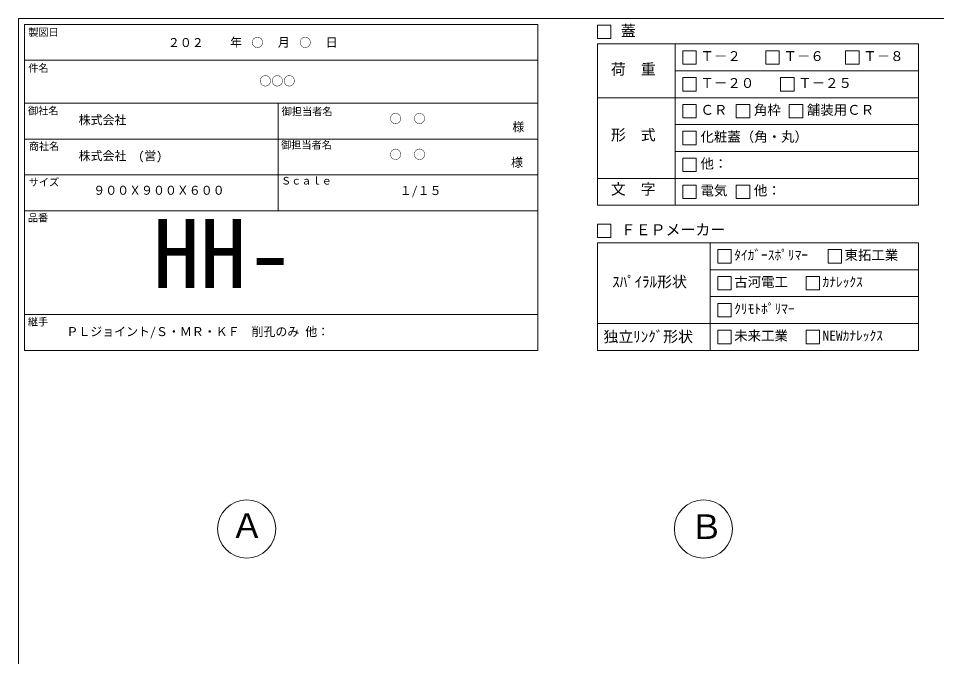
# Model space of a CAD drawing. Units: millimetres, scale not verified. Extents: x -4890 to 4890, y -2282 to 2282.
# Drawn here: x -1230 to 1846, y 144 to 2282 of the extents above; entities that cross this region are included whole.
import ezdxf
from ezdxf.enums import TextEntityAlignment as Align

# ---------------------------------------------------------------- set-up
doc = ezdxf.new("R2010")
doc.units = ezdxf.units.MM
doc.header["$LTSCALE"] = 10
for name, color, linetype, lineweight in [('0-2_waku', 7, 'Continuous', 18), ('0-3_gaikei', 7, 'Continuous', 18), ('0-E_文字１', 7, 'Continuous', 18), ('1-5_文字２', 7, 'Continuous', 5)]:
    doc.layers.add(name, color=color, linetype=linetype, lineweight=lineweight)
doc.styles.add('ＭＳ ゴシック', font='')
doc.styles.get('ＭＳ ゴシック').set_extended_font_data('MS Gothic')

msp = doc.modelspace()

# ---------------------------------------------------------------- linework, layer by layer
at = {"layer": '0-2_waku'}
for p, q in [((-1230.06, 2281.94), (-1230.06, -1993.06)), ((-1210.06, 2261.94), (-1210.06, 1169.94)), ((-1210.06, 2261.94), (509.94, 2261.94)), ((-1210.06, 2261.94), (-1210.06, 1169.94)), ((-1210.06, 2261.94), (509.94, 2261.94)), ((-1210.06, 2261.94), (-1210.06, 1169.94)), ((509.94, 2261.94), (509.94, 1169.94)), ((709.94, 2196.17), (1784.94, 2196.17)), ((709.94, 2196.17), (709.94, 1656.17)), ((970.61, 2196.17), (970.61, 1656.17)), ((1784.94, 2196.17), (1784.94, 1656.17)), ((-1210.06, 2141.94), (509.94, 2141.94)), ((-1210.06, 2141.94), (509.94, 2141.94)), ((-1210.06, 2141.94), (509.94, 2141.94)), ((-1210.06, 2141.94), (509.94, 2141.94)), ((970.61, 2106.17), (1784.94, 2106.17)), ((709.94, 2016.17), (1784.94, 2016.17)), ((-1210.06, 1997.94), (509.94, 1997.94)), ((-1210.06, 1997.94), (509.94, 1997.94)), ((-360.06, 1997.94), (-360.06, 1637.94)), ((970.61, 1926.17), (1784.94, 1926.17)), ((-1210.06, 1877.94), (509.94, 1877.94)), ((970.61, 1836.17), (1784.94, 1836.17)), ((-1210.06, 1757.94), (509.94, 1757.94)), ((709.94, 1746.17), (1784.94, 1746.17)), ((-1210.06, 1637.94), (509.94, 1637.94)), ((709.94, 1656.17), (1784.94, 1656.17)), ((709.94, 1529.94), (1784.94, 1529.94)), ((709.94, 1529.94), (709.94, 1169.94)), ((1087.76, 1529.94), (1087.76, 1169.94)), ((1784.94, 1529.94), (1784.94, 1169.94)), ((1087.76, 1439.94), (1784.94, 1439.94)), ((1087.76, 1349.94), (1784.94, 1349.94)), ((-1210.06, 1289.94), (509.94, 1289.94)), ((709.94, 1259.94), (1784.94, 1259.94)), ((-1210.06, 1169.94), (509.94, 1169.94)), ((709.94, 1169.94), (1784.94, 1169.94)), ((709.94, 1169.94), (1784.94, 1169.94))]:
    msp.add_line(p, q, dxfattribs=at)
msp.add_lwpolyline([(-1230.06, 2281.94), (4889.94, 2281.94), (4889.94, -1993.06)], dxfattribs=at)
at = {"layer": '0-3_gaikei'}
for centre in [(-465.06, 571.94), (1064.94, 571.94)]:
    msp.add_circle(centre, 97.5, dxfattribs=at)
at = {"layer": '0-E_文字１'}
for p, q in [((709.94, 2258.98), (709.94, 2213.98)), ((709.94, 2213.98), (754.94, 2213.98)), ((995.91, 2173.67), (1040.91, 2173.67)), ((995.91, 2173.67), (995.91, 2128.67)), ((995.91, 2173.67), (995.91, 2128.67)), ((995.91, 2173.67), (1040.91, 2173.67)), ((995.91, 2173.67), (995.91, 2128.67)), ((995.91, 2173.67), (1040.91, 2173.67)), ((1040.91, 2173.67), (1040.91, 2128.67)), ((1040.91, 2173.67), (1040.91, 2128.67)), ((1040.91, 2173.67), (1040.91, 2128.67)), ((1274, 2173.67), (1319, 2173.67)), ((1274, 2173.67), (1274, 2128.67)), ((1319, 2173.67), (1319, 2128.67)), ((1541.2, 2173.67), (1586.2, 2173.67)), ((1541.2, 2173.67), (1541.2, 2128.67)), ((1586.2, 2173.67), (1586.2, 2128.67)), ((995.91, 2128.67), (1040.91, 2128.67)), ((995.91, 2128.67), (1040.91, 2128.67)), ((995.91, 2128.67), (1040.91, 2128.67)), ((1274, 2128.67), (1319, 2128.67)), ((1541.2, 2128.67), (1586.2, 2128.67)), ((995.91, 2083.67), (1040.91, 2083.67)), ((995.91, 2083.67), (995.91, 2038.67)), ((1040.91, 2083.67), (1040.91, 2038.67)), ((1323.39, 2083.67), (1368.39, 2083.67)), ((1323.39, 2083.67), (1323.39, 2038.67)), ((1368.39, 2083.67), (1368.39, 2038.67)), ((995.91, 2038.67), (1040.91, 2038.67)), ((1323.39, 2038.67), (1368.39, 2038.67)), ((995.91, 1993.67), (1040.91, 1993.67)), ((995.91, 1993.67), (995.91, 1948.67)), ((995.91, 1993.67), (995.91, 1948.67)), ((1040.91, 1993.67), (1040.91, 1948.67)), ((1040.91, 1993.67), (1040.91, 1948.67)), ((1174.91, 1993.67), (1219.91, 1993.67)), ((1174.91, 1993.67), (1174.91, 1948.67)), ((1219.91, 1993.67), (1219.91, 1948.67)), ((1352.41, 1993.67), (1397.41, 1993.67)), ((1352.41, 1993.67), (1352.41, 1948.67)), ((1397.41, 1993.67), (1397.41, 1948.67)), ((995.91, 1948.67), (1040.91, 1948.67)), ((995.91, 1948.67), (1040.91, 1948.67)), ((1174.91, 1948.67), (1219.91, 1948.67)), ((1352.41, 1948.67), (1397.41, 1948.67)), ((995.91, 1903.67), (995.91, 1858.67)), ((1040.91, 1903.67), (1040.91, 1858.67)), ((995.91, 1858.67), (1040.91, 1858.67)), ((995.91, 1813.67), (1040.91, 1813.67)), ((995.91, 1813.67), (995.91, 1768.67)), ((995.91, 1813.67), (995.91, 1768.67)), ((1040.91, 1813.67), (1040.91, 1768.67)), ((1040.91, 1813.67), (1040.91, 1768.67)), ((995.91, 1768.67), (1040.91, 1768.67)), ((995.91, 1768.67), (1040.91, 1768.67)), ((995.91, 1723.67), (995.91, 1678.67)), ((1174.91, 1723.67), (1174.91, 1678.67)), ((995.91, 1678.67), (1040.91, 1678.67)), ((1174.91, 1678.67), (1219.91, 1678.67)), ((709.94, 1592.76), (709.94, 1547.76)), ((709.94, 1547.76), (754.94, 1547.76)), ((1113.06, 1507.44), (1113.06, 1462.44)), ((1482.65, 1507.44), (1527.65, 1507.44)), ((1482.65, 1507.44), (1482.65, 1462.44)), ((1482.65, 1507.44), (1527.65, 1507.44)), ((1482.65, 1507.44), (1482.65, 1462.44)), ((1482.65, 1507.44), (1527.65, 1507.44)), ((1482.65, 1507.44), (1482.65, 1462.44)), ((1527.65, 1507.44), (1527.65, 1462.44)), ((1527.65, 1507.44), (1527.65, 1462.44)), ((1527.65, 1507.44), (1527.65, 1462.44)), ((1113.06, 1462.44), (1158.06, 1462.44)), ((1482.65, 1462.44), (1527.65, 1462.44)), ((1482.65, 1462.44), (1527.65, 1462.44)), ((1482.65, 1462.44), (1527.65, 1462.44)), ((1113.06, 1417.44), (1158.06, 1417.44)), ((1113.06, 1417.44), (1113.06, 1372.44)), ((1158.06, 1417.44), (1158.06, 1372.44)), ((1408.97, 1417.44), (1408.97, 1372.44)), ((1113.06, 1372.44), (1158.06, 1372.44)), ((1408.97, 1372.44), (1453.97, 1372.44)), ((1113.06, 1327.44), (1113.06, 1282.44)), ((1113.06, 1282.44), (1158.06, 1282.44)), ((1113.06, 1237.44), (1158.06, 1237.44)), ((1113.06, 1237.44), (1113.06, 1192.44)), ((1158.06, 1237.44), (1158.06, 1192.44)), ((1408.97, 1237.44), (1453.97, 1237.44)), ((1408.97, 1237.44), (1408.97, 1192.44)), ((1453.97, 1237.44), (1453.97, 1192.44)), ((1113.06, 1192.44), (1158.06, 1192.44)), ((1408.97, 1192.44), (1453.97, 1192.44))]:
    msp.add_line(p, q, dxfattribs=at)
for points in [[(709.94, 2258.98), (754.94, 2258.98), (754.94, 2213.98)], [(709.94, 2258.98), (754.94, 2258.98), (754.94, 2213.98)], [(995.91, 1993.67), (1040.91, 1993.67), (1040.91, 1948.67)], [(995.91, 1993.67), (995.91, 1948.67), (1040.91, 1948.67)], [(995.91, 1903.67), (1040.91, 1903.67), (1040.91, 1858.67)], [(995.91, 1813.67), (1040.91, 1813.67), (1040.91, 1768.67)], [(995.91, 1813.67), (995.91, 1768.67), (1040.91, 1768.67)], [(995.91, 1723.67), (1040.91, 1723.67), (1040.91, 1678.67)], [(1174.91, 1723.67), (1219.91, 1723.67), (1219.91, 1678.67)], [(709.94, 1592.76), (754.94, 1592.76), (754.94, 1547.76)], [(1113.06, 1507.44), (1158.06, 1507.44), (1158.06, 1462.44)], [(1408.97, 1417.44), (1453.97, 1417.44), (1453.97, 1372.44)], [(1113.06, 1327.44), (1158.06, 1327.44), (1158.06, 1282.44)]]:
    msp.add_lwpolyline(points, dxfattribs=at)

# ---------------------------------------------------------------- texts
at = {"layer": '0-E_文字１', "style": 'ＭＳ ゴシック'}
for s, height, p in [('製図日', 24.93, (-1196.79, 2215.5)), ('蓋', 36.66, (788.03, 2211.06)), ('\u3000\u3000年\u3000\u3000\u3000月\u3000\u3000\u3000日', 29.33, (-600.75, 2177.89)), ('Ｔ－２', 32.99, (1055.05, 2129.15)), ('Ｔ－６', 32.99, (1333.14, 2129.15)), ('Ｔ－８', 32.99, (1600.34, 2129.15)), ('件名', 24.93, (-1196.79, 2095.5)), ('荷\u3000重', 36.66, (754.91, 2082.36)), ('Ｔ－２０', 32.99, (1055.05, 2039.15)), ('Ｔ－２５', 32.99, (1382.54, 2039.15)), ('御社名', 24.93, (-1197.76, 1952.49)), ('御担当者名', 24.93, (-347.85, 1950.28)), ('御担当者名', 24.93, (-347.85, 1950.28)), ('ＣＲ', 32.99, (1055.05, 1949.15)), ('角枠', 32.99, (1234.05, 1949.15)), ('舗装用ＣＲ', 32.99, (1411.56, 1949.15)), ('様', 29.33, (424.9, 1894.78)), ('形\u3000式', 36.66, (754.91, 1862.4)), ('化粧蓋（角・丸）', 32.99, (1055.05, 1859.15)), ('商社名', 24.93, (-1195.15, 1833.45)), ('御担当者名', 24.93, (-350.06, 1837.97)), ('様', 29.33, (420.4, 1775.86)), ('他：', 32.99, (1055.05, 1769.15)), ('サイズ', 24.93, (-1195.15, 1713.45)), ('Ｓｃａｌｅ', 24.93, (-350.06, 1717.97)), ('文\u3000字', 36.66, (754.91, 1680.92)), ('電気', 32.99, (1055.05, 1679.15)), ('他：', 32.99, (1234.05, 1679.15)), ('９００Ｘ９００Ｘ６００', 29.33, (-979.11, 1682.41)), ('１/１５', 29.33, (47.49, 1681.46)), ('品番', 24.93, (-1198.15, 1593.8)), ('HH-', 230.9, (-779.33, 1309.78)), ('ＦＥＰメーカー', 36.66, (788.03, 1544.84)), ('ﾀｲｶﾞｰｽﾎﾟﾘﾏｰ', 32.99, (1168.03, 1462.93)), ('東拓工業', 32.99, (1537.61, 1462.93)), ('ｽﾊﾟｲﾗﾙ形状', 36.66, (759.56, 1370.28)), ('古河電工', 32.99, (1168.03, 1372.93)), ('ｶﾅﾚｯｸｽ', 32.99, (1463.94, 1372.93)), ('ｸﾘﾓﾄﾎﾟﾘﾏｰ', 32.99, (1168.03, 1282.93)), ('継手', 24.93, (-1198.15, 1245.8)), ('ＰＬジョイント/Ｓ・ＭＲ・ＫＦ\u3000削孔のみ 他：', 29.33, (-1069.07, 1209.15)), ('独立ﾘﾝｸﾞ形状', 36.66, (730.03, 1186.8)), ('未来工業', 32.99, (1168.03, 1192.93)), ('NEWｶﾅﾚｯｸｽ', 32.99, (1463.94, 1192.93)), ('Ａ', 82.48, (-520.05, 517.34)), ('Ｂ', 82.48, (1018.52, 513.62))]:
    msp.add_text(s, height=height, dxfattribs=at).set_placement(p, align=Align.BOTTOM_LEFT)
at = {"layer": '1-5_文字２', "style": 'ＭＳ ゴシック'}
for s, p in [('\u3000\u3000２０２\u3000\u3000\u3000\u3000○\u3000\u3000\u3000○', (-809.22, 2177.11)), ('○○○', (-422.54, 2048.28)), ('株式会社', (-1028.06, 1918.03)), ('○\u3000○', (13.73, 1922.41)), ('株式会社\u3000(営)', (-1028.06, 1798.03)), ('○\u3000○', (13.73, 1802.41))]:
    msp.add_text(s, height=29.33, dxfattribs=at).set_placement(p, align=Align.BOTTOM_LEFT)

doc.saveas('drawing.dxf')
